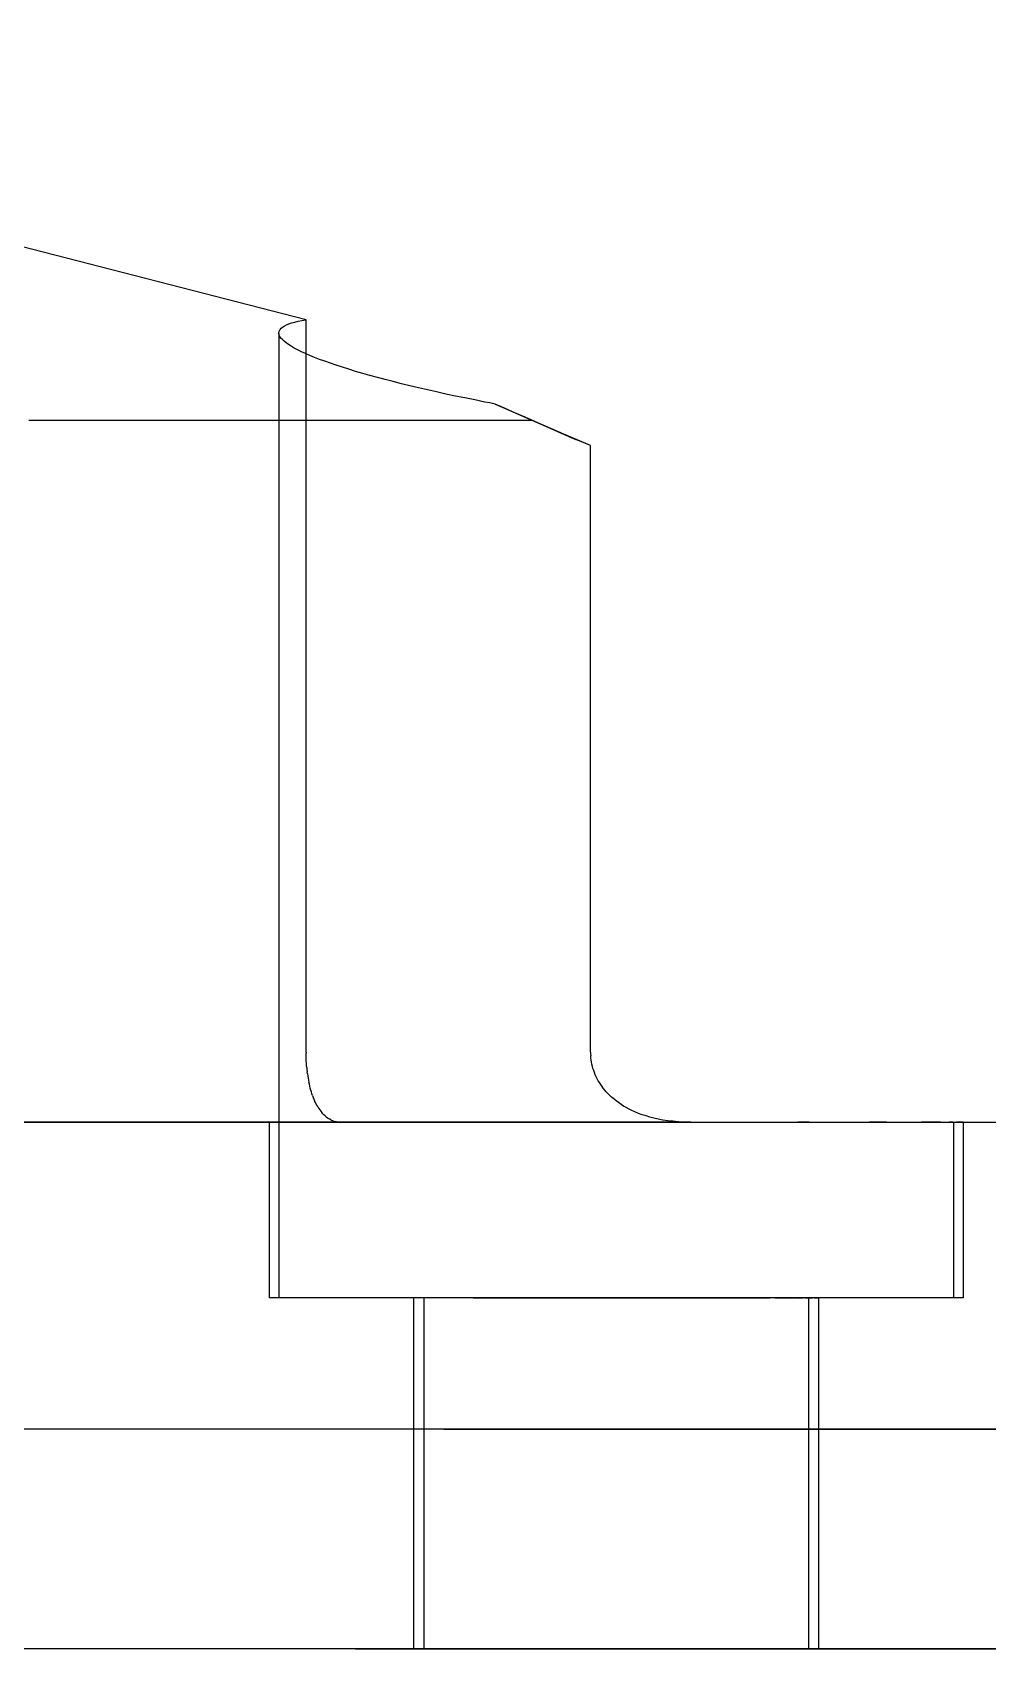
# Model space of a CAD drawing. Header units: millimetres. Extents: x -70 to 246, y -216 to 66.
# Drawn here: x -28.05 to -17.16, y -180 to -161.58 of the extents above; entities that cross this region are included whole.
import ezdxf

# ---------------------------------------------------------------- set-up
doc = ezdxf.new("R2010")
doc.units = ezdxf.units.MM
doc.layers.add('FRONT_XZ', color=7, linetype='Continuous')

msp = doc.modelspace()

# ---------------------------------------------------------------- linework, layer by layer
at = {"layer": 'FRONT_XZ'}
for p, q in [((-24.926, -164.854), (-37.676, -161.579)), ((-25.015, -164.871), (-24.972, -164.862)), ((-24.972, -164.862), (-24.926, -164.854)), ((-24.926, -173.2), (-24.926, -164.854)), ((-25.234, -164.996), (-25.229, -164.981)), ((-25.234, -165.012), (-25.234, -164.996)), ((-25.23, -165.029), (-25.234, -165.012)), ((-25.234, -165.012), (-25.234, -176)), ((-25.223, -165.046), (-25.23, -165.029)), ((-25.229, -164.981), (-25.221, -164.966)), ((-25.211, -165.063), (-25.223, -165.046)), ((-25.221, -164.966), (-25.209, -164.952)), ((-25.209, -164.952), (-25.193, -164.939)), ((-25.193, -164.939), (-25.173, -164.926)), ((-25.173, -164.926), (-25.149, -164.914)), ((-25.149, -164.914), (-25.122, -164.902)), ((-25.122, -164.902), (-25.09, -164.891)), ((-25.09, -164.891), (-25.055, -164.881)), ((-25.055, -164.881), (-25.015, -164.871)), ((-25.195, -165.081), (-25.211, -165.063)), ((-25.176, -165.099), (-25.195, -165.081)), ((-25.153, -165.118), (-25.176, -165.099)), ((-25.125, -165.138), (-25.153, -165.118)), ((-25.094, -165.157), (-25.125, -165.138)), ((-25.059, -165.177), (-25.094, -165.157)), ((-25.021, -165.198), (-25.059, -165.177)), ((-24.978, -165.219), (-25.021, -165.198)), ((-24.932, -165.24), (-24.978, -165.219)), ((-24.882, -165.262), (-24.932, -165.24)), ((-24.829, -165.283), (-24.882, -165.262)), ((-24.772, -165.306), (-24.829, -165.283)), ((-24.712, -165.328), (-24.772, -165.306)), ((-24.648, -165.351), (-24.712, -165.328)), ((-24.581, -165.373), (-24.648, -165.351)), ((-24.51, -165.396), (-24.581, -165.373)), ((-24.437, -165.419), (-24.51, -165.396)), ((-24.36, -165.443), (-24.437, -165.419)), ((-24.28, -165.466), (-24.36, -165.443)), ((-24.197, -165.489), (-24.28, -165.466)), ((-24.111, -165.513), (-24.197, -165.489)), ((-24.022, -165.537), (-24.111, -165.513)), ((-23.931, -165.56), (-24.022, -165.537)), ((-23.837, -165.584), (-23.931, -165.56)), ((-23.741, -165.607), (-23.837, -165.584)), ((-23.642, -165.631), (-23.741, -165.607)), ((-23.54, -165.654), (-23.642, -165.631)), ((-23.437, -165.677), (-23.54, -165.654)), ((-23.331, -165.701), (-23.437, -165.677)), ((-23.223, -165.724), (-23.331, -165.701)), ((-23.114, -165.746), (-23.223, -165.724)), ((-23.002, -165.769), (-23.114, -165.746)), ((-22.889, -165.792), (-23.002, -165.769)), ((-22.829, -165.803), (-22.889, -165.792)), ((-22.768, -165.815), (-22.829, -165.803)), ((-22.67, -165.859), (-22.768, -165.815)), ((-22.768, -165.815), (-22.664, -165.862)), ((-22.571, -165.903), (-22.67, -165.859)), ((-22.67, -165.859), (-22.664, -165.862)), ((-22.571, -165.903), (-22.664, -165.862)), ((-22.664, -165.862), (-21.85, -166.218)), ((-22.429, -165.966), (-22.571, -165.903)), ((-22.283, -166.03), (-22.429, -165.966)), ((-28.086, -166), (-22.352, -166)), ((-22.352, -166), (-22.185, -166.073)), ((-22.136, -166.095), (-22.283, -166.03)), ((-22.185, -166.073), (-22.018, -166.146)), ((-21.986, -166.159), (-22.136, -166.095)), ((-22.018, -166.146), (-21.85, -166.218)), ((-21.835, -166.224), (-21.986, -166.159)), ((-21.986, -166.159), (-21.85, -166.218)), ((-21.683, -166.289), (-21.85, -166.218)), ((-21.835, -166.224), (-21.85, -166.218)), ((-21.683, -166.289), (-21.835, -166.224)), ((-21.683, -173.2), (-21.683, -166.289)), ((-24.926, -173.2), (-24.926, -173.213)), ((-24.926, -173.227), (-24.926, -173.213)), ((-24.925, -173.252), (-24.926, -173.227)), ((-24.924, -173.277), (-24.925, -173.252)), ((-24.923, -173.302), (-24.924, -173.277)), ((-24.922, -173.327), (-24.923, -173.302)), ((-24.92, -173.351), (-24.922, -173.327)), ((-21.683, -173.2), (-21.682, -173.221)), ((-21.682, -173.221), (-21.681, -173.242)), ((-21.679, -173.266), (-21.681, -173.242)), ((-21.676, -173.291), (-21.679, -173.266)), ((-21.672, -173.315), (-21.676, -173.291)), ((-21.667, -173.34), (-21.672, -173.315)), ((-21.662, -173.364), (-21.667, -173.34)), ((-24.918, -173.376), (-24.92, -173.351)), ((-24.918, -173.376), (-24.915, -173.401)), ((-24.915, -173.401), (-24.912, -173.425)), ((-24.909, -173.449), (-24.912, -173.425)), ((-24.909, -173.449), (-24.906, -173.473)), ((-24.906, -173.473), (-24.902, -173.497)), ((-24.902, -173.497), (-24.898, -173.52)), ((-24.898, -173.52), (-24.893, -173.543)), ((-21.655, -173.388), (-21.662, -173.364)), ((-21.647, -173.412), (-21.655, -173.388)), ((-21.638, -173.435), (-21.647, -173.412)), ((-21.629, -173.459), (-21.638, -173.435)), ((-21.618, -173.482), (-21.629, -173.459)), ((-21.607, -173.505), (-21.618, -173.482)), ((-21.595, -173.527), (-21.607, -173.505)), ((-24.888, -173.566), (-24.893, -173.543)), ((-24.883, -173.589), (-24.888, -173.566)), ((-24.877, -173.611), (-24.883, -173.589)), ((-24.871, -173.633), (-24.877, -173.611)), ((-24.865, -173.655), (-24.871, -173.633)), ((-24.858, -173.676), (-24.865, -173.655)), ((-24.851, -173.696), (-24.858, -173.676)), ((-24.851, -173.696), (-24.844, -173.717)), ((-21.581, -173.549), (-21.595, -173.527)), ((-21.567, -173.571), (-21.581, -173.549)), ((-21.552, -173.592), (-21.567, -173.571)), ((-21.537, -173.613), (-21.552, -173.592)), ((-21.52, -173.634), (-21.537, -173.613)), ((-21.503, -173.654), (-21.52, -173.634)), ((-21.484, -173.674), (-21.503, -173.654)), ((-21.465, -173.693), (-21.484, -173.674)), ((-21.443, -173.713), (-21.465, -173.693)), ((-24.844, -173.717), (-24.836, -173.736)), ((-24.836, -173.736), (-24.828, -173.756)), ((-24.819, -173.774), (-24.828, -173.756)), ((-24.81, -173.793), (-24.819, -173.774)), ((-24.8, -173.81), (-24.81, -173.793)), ((-24.79, -173.827), (-24.8, -173.81)), ((-24.79, -173.827), (-24.78, -173.844)), ((-24.78, -173.844), (-24.769, -173.86)), ((-24.769, -173.86), (-24.758, -173.875)), ((-24.758, -173.875), (-24.746, -173.889)), ((-24.734, -173.903), (-24.746, -173.889)), ((-21.418, -173.735), (-21.443, -173.713)), ((-21.391, -173.757), (-21.418, -173.735)), ((-21.364, -173.777), (-21.391, -173.757)), ((-21.335, -173.797), (-21.364, -173.777)), ((-21.306, -173.816), (-21.335, -173.797)), ((-21.275, -173.833), (-21.306, -173.816)), ((-21.244, -173.85), (-21.275, -173.833)), ((-21.212, -173.866), (-21.244, -173.85)), ((-21.176, -173.883), (-21.212, -173.866)), ((-21.135, -173.9), (-21.176, -173.883)), ((-66, -174), (66, -174)), ((-51.069, -174), (-24.527, -174)), ((-29.142, -174), (-26.765, -174)), ((-20.54, -174), (-28.813, -174)), ((-28.016, -174), (-28.688, -174)), ((-27.301, -174), (-28.016, -174)), ((-26.542, -174), (-27.301, -174)), ((-26.765, -174), (-24.345, -174)), ((-25.742, -174), (-26.542, -174)), ((-25.742, -174), (-24.901, -174)), ((-25.341, -174), (-25.345, -174)), ((-25.345, -174), (-25.345, -176)), ((-25.332, -174), (-25.341, -174)), ((-25.317, -174), (-25.332, -174)), ((-25.295, -174), (-25.317, -174)), ((-25.268, -174), (-25.295, -174)), ((-25.234, -174), (-25.268, -174)), ((-25.194, -174), (-25.234, -174)), ((-25.149, -174), (-25.194, -174)), ((-25.097, -174), (-25.149, -174)), ((-25.04, -174), (-25.097, -174)), ((-24.977, -174), (-25.04, -174)), ((-24.909, -174), (-24.977, -174)), ((-24.835, -174), (-24.909, -174)), ((-24.901, -174), (-24.02, -174)), ((-24.756, -174), (-24.835, -174)), ((-24.671, -174), (-24.756, -174)), ((-24.722, -173.916), (-24.734, -173.903)), ((-24.709, -173.928), (-24.722, -173.916)), ((-24.709, -173.928), (-24.696, -173.939)), ((-24.696, -173.939), (-24.682, -173.949)), ((-24.682, -173.949), (-24.668, -173.959)), ((-24.581, -174), (-24.671, -174)), ((-24.654, -173.967), (-24.668, -173.959)), ((-24.639, -173.975), (-24.654, -173.967)), ((-24.639, -173.975), (-24.624, -173.981)), ((-24.624, -173.981), (-24.609, -173.987)), ((-24.609, -173.987), (-24.593, -173.992)), ((-24.577, -173.995), (-24.593, -173.992)), ((-24.487, -174), (-24.581, -174)), ((-24.561, -173.998), (-24.577, -173.995)), ((-24.561, -173.998), (-24.544, -173.999)), ((-24.527, -174), (-24.544, -173.999)), ((-24.527, -174), (-24.436, -174)), ((-24.387, -174), (-24.487, -174)), ((-24.436, -174), (-24.341, -174)), ((-24.283, -174), (-24.387, -174)), ((-24.345, -174), (-21.887, -174)), ((-24.24, -174), (-24.341, -174)), ((-24.175, -174), (-24.283, -174)), ((-24.135, -174), (-24.24, -174)), ((-24.175, -174), (-24.062, -174)), ((-24.025, -174), (-24.135, -174)), ((-24.062, -174), (-23.945, -174)), ((-24.025, -174), (-23.912, -174)), ((-24.02, -174), (-23.101, -174)), ((-23.945, -174), (-23.824, -174)), ((-23.912, -174), (-23.794, -174)), ((-23.824, -174), (-23.699, -174)), ((-23.794, -174), (-23.673, -174)), ((-23.699, -174), (-23.571, -174)), ((-23.673, -174), (-23.547, -174)), ((-23.571, -174), (-23.439, -174)), ((-23.547, -174), (-23.419, -174)), ((-23.439, -174), (-23.304, -174)), ((-23.419, -174), (-23.287, -174)), ((-23.304, -174), (-23.167, -174)), ((-23.287, -174), (-23.152, -174)), ((-23.167, -174), (-23.026, -174)), ((-23.152, -174), (-23.014, -174)), ((-23.101, -174), (-22.146, -174)), ((-23.026, -174), (-22.883, -174)), ((-23.014, -174), (-22.874, -174)), ((-22.883, -174), (-22.738, -174)), ((-22.874, -174), (-22.731, -174)), ((-22.738, -174), (-22.591, -174)), ((-22.731, -174), (-22.586, -174)), ((-22.591, -174), (-22.441, -174)), ((-22.586, -174), (-22.439, -174)), ((-22.441, -174), (-22.291, -174)), ((-22.439, -174), (-22.29, -174)), ((-22.291, -174), (-22.139, -174)), ((-22.29, -174), (-22.14, -174)), ((-21.156, -174), (-22.146, -174)), ((-22.14, -174), (-21.989, -174)), ((-22.139, -174), (-21.986, -174)), ((-21.989, -174), (-21.836, -174)), ((-21.986, -174), (-21.832, -174)), ((-21.887, -174), (-19.394, -174)), ((-21.836, -174), (-21.683, -174)), ((-21.832, -174), (-21.677, -174)), ((-21.529, -174), (-21.683, -174)), ((-21.677, -174), (-21.522, -174)), ((-21.375, -174), (-21.529, -174)), ((-21.522, -174), (-21.367, -174)), ((-21.221, -174), (-21.375, -174)), ((-21.367, -174), (-21.212, -174)), ((-21.221, -174), (-21.067, -174)), ((-21.212, -174), (-21.057, -174)), ((-21.156, -174), (-20.132, -174)), ((-21.093, -173.915), (-21.135, -173.9)), ((-21.05, -173.929), (-21.093, -173.915)), ((-21.067, -174), (-20.913, -174)), ((-21.057, -174), (-20.904, -174)), ((-21.006, -173.942), (-21.05, -173.929)), ((-20.962, -173.953), (-21.006, -173.942)), ((-20.912, -173.964), (-20.962, -173.953)), ((-20.913, -174), (-20.76, -174)), ((-20.857, -173.975), (-20.912, -173.964)), ((-20.904, -174), (-20.75, -174)), ((-20.8, -173.983), (-20.857, -173.975)), ((-20.744, -173.99), (-20.8, -173.983)), ((-20.76, -174), (-20.608, -174)), ((-20.75, -174), (-20.598, -174)), ((-20.68, -173.995), (-20.744, -173.99)), ((-20.61, -173.999), (-20.68, -173.995)), ((-20.54, -174), (-20.61, -173.999)), ((-20.608, -174), (-20.458, -174)), ((-20.598, -174), (-20.448, -174)), ((-20.54, -174), (-20.391, -174)), ((-20.458, -174), (-20.308, -174)), ((-20.448, -174), (-20.299, -174)), ((-20.391, -174), (-20.244, -174)), ((-20.308, -174), (-20.16, -174)), ((-20.299, -174), (-20.151, -174)), ((-20.244, -174), (-20.099, -174)), ((-20.16, -174), (-20.014, -174)), ((-20.151, -174), (-20.006, -174)), ((-20.132, -174), (-19.077, -174)), ((-20.099, -174), (-19.956, -174)), ((-20.014, -174), (-19.87, -174)), ((-20.006, -174), (-19.863, -174)), ((-19.956, -174), (-19.814, -174)), ((-19.87, -174), (-19.728, -174)), ((-19.863, -174), (-19.723, -174)), ((-19.814, -174), (-19.676, -174)), ((-19.728, -174), (-19.589, -174)), ((-19.723, -174), (-19.585, -174)), ((-19.676, -174), (-19.539, -174)), ((-19.589, -174), (-19.453, -174)), ((-19.585, -174), (-19.45, -174)), ((-19.539, -174), (-19.405, -174)), ((-19.453, -174), (-19.319, -174)), ((-19.45, -174), (-19.318, -174)), ((-19.405, -174), (-19.275, -174)), ((-19.394, -174), (-16.871, -174)), ((-19.319, -174), (-19.189, -174)), ((-19.19, -174), (-19.318, -174)), ((-19.275, -174), (-19.147, -174)), ((-19.19, -174), (-19.065, -174)), ((-19.189, -174), (-19.062, -174)), ((-19.147, -174), (-19.023, -174)), ((-19.077, -174), (-17.991, -174)), ((-19.065, -174), (-18.944, -174)), ((-19.062, -174), (-18.938, -174)), ((-19.023, -174), (-18.902, -174)), ((-18.944, -174), (-18.827, -174)), ((-18.938, -174), (-18.819, -174)), ((-18.902, -174), (-18.785, -174)), ((-18.827, -174), (-18.714, -174)), ((-18.819, -174), (-18.703, -174)), ((-18.785, -174), (-18.672, -174)), ((-18.714, -174), (-18.606, -174)), ((-18.703, -174), (-18.591, -174)), ((-18.672, -174), (-18.563, -174)), ((-18.606, -174), (-18.502, -174)), ((-18.591, -174), (-18.484, -174)), ((-18.563, -174), (-18.458, -174)), ((-18.402, -174), (-18.502, -174)), ((-18.484, -174), (-18.381, -174)), ((-18.458, -174), (-18.357, -174)), ((-18.308, -174), (-18.402, -174)), ((-18.381, -174), (-18.282, -174)), ((-18.357, -174), (-18.261, -174)), ((-18.308, -174), (-18.218, -174)), ((-18.282, -174), (-18.189, -174)), ((-18.261, -174), (-18.17, -174)), ((-18.218, -174), (-18.134, -174)), ((-18.189, -174), (-18.1, -174)), ((-18.17, -174), (-18.083, -174)), ((-18.134, -174), (-18.054, -174)), ((-18.1, -174), (-18.016, -174)), ((-18.083, -174), (-18.002, -174)), ((-18.054, -174), (-17.98, -174)), ((-18.016, -174), (-17.938, -174)), ((-18.002, -174), (-17.925, -174)), ((-17.991, -174), (-16.877, -174)), ((-17.98, -174), (-17.912, -174)), ((-17.938, -174), (-17.865, -174)), ((-17.925, -174), (-17.854, -174)), ((-17.849, -174), (-17.912, -174)), ((-17.865, -174), (-17.797, -174)), ((-17.854, -174), (-17.788, -174)), ((-17.792, -174), (-17.849, -174)), ((-17.797, -174), (-17.735, -174)), ((-17.74, -174), (-17.792, -174)), ((-17.788, -174), (-17.727, -174)), ((-17.695, -174), (-17.74, -174)), ((-17.735, -174), (-17.679, -174)), ((-17.727, -174), (-17.672, -174)), ((-17.695, -174), (-17.655, -174)), ((-17.679, -174), (-17.628, -174)), ((-17.672, -174), (-17.623, -174)), ((-17.655, -174), (-17.621, -174)), ((-17.628, -174), (-17.583, -174)), ((-17.623, -174), (-17.579, -174)), ((-17.621, -174), (-17.594, -174)), ((-17.572, -174), (-17.594, -174)), ((-17.583, -174), (-17.543, -174)), ((-17.579, -174), (-17.541, -174)), ((-17.557, -174), (-17.572, -174)), ((-17.548, -174), (-17.557, -174)), ((-17.548, -174), (-17.545, -174)), ((-17.545, -174), (-17.545, -176)), ((-17.543, -174), (-17.51, -174)), ((-17.541, -174), (-17.508, -174)), ((-17.483, -174), (-17.51, -174)), ((-17.508, -174), (-17.482, -174)), ((-17.462, -174), (-17.483, -174)), ((-17.482, -174), (-17.461, -174)), ((-17.446, -174), (-17.462, -174)), ((-17.461, -174), (-17.446, -174)), ((-17.446, -174), (-17.437, -174)), ((-17.437, -174), (-17.446, -174)), ((-17.437, -174), (-17.434, -174)), ((-17.434, -174), (-17.437, -174)), ((-17.434, -174), (-17.434, -176)), ((-25.341, -176), (-25.345, -176)), ((-25.332, -176), (-25.341, -176)), ((-25.317, -176), (-25.332, -176)), ((-25.295, -176), (-25.317, -176)), ((-25.268, -176), (-25.295, -176)), ((-25.234, -176), (-25.268, -176)), ((-25.231, -176), (-25.234, -176)), ((-25.194, -176), (-25.234, -176)), ((-25.222, -176), (-25.231, -176)), ((-25.207, -176), (-25.222, -176)), ((-25.185, -176), (-25.207, -176)), ((-25.149, -176), (-25.194, -176)), ((-25.157, -176), (-25.185, -176)), ((-25.124, -176), (-25.157, -176)), ((-25.097, -176), (-25.149, -176)), ((-25.084, -176), (-25.124, -176)), ((-25.04, -176), (-25.097, -176)), ((-25.039, -176), (-25.084, -176)), ((-24.977, -176), (-25.04, -176)), ((-24.987, -176), (-25.039, -176)), ((-24.93, -176), (-24.987, -176)), ((-24.909, -176), (-24.977, -176)), ((-24.867, -176), (-24.93, -176)), ((-24.835, -176), (-24.909, -176)), ((-24.799, -176), (-24.867, -176)), ((-24.756, -176), (-24.835, -176)), ((-24.725, -176), (-24.799, -176)), ((-24.671, -176), (-24.756, -176)), ((-24.645, -176), (-24.725, -176)), ((-24.581, -176), (-24.671, -176)), ((-24.561, -176), (-24.645, -176)), ((-24.487, -176), (-24.581, -176)), ((-24.471, -176), (-24.561, -176)), ((-24.387, -176), (-24.487, -176)), ((-24.376, -176), (-24.471, -176)), ((-24.283, -176), (-24.387, -176)), ((-24.277, -176), (-24.376, -176)), ((-24.175, -176), (-24.283, -176)), ((-24.173, -176), (-24.277, -176)), ((-24.062, -176), (-24.175, -176)), ((-24.064, -176), (-24.173, -176)), ((-23.952, -176), (-24.064, -176)), ((-23.945, -176), (-24.062, -176)), ((-23.835, -176), (-23.952, -176)), ((-23.824, -176), (-23.945, -176)), ((-23.714, -176), (-23.835, -176)), ((-23.699, -176), (-23.824, -176)), ((-23.589, -176), (-23.714, -176)), ((-23.571, -176), (-23.699, -176)), ((-23.695, -180), (-23.695, -176)), ((-23.693, -176), (-23.695, -176)), ((-23.687, -176), (-23.693, -176)), ((-23.679, -176), (-23.687, -176)), ((-23.666, -176), (-23.679, -176)), ((-23.65, -176), (-23.666, -176)), ((-23.631, -176), (-23.65, -176)), ((-23.608, -176), (-23.631, -176)), ((-23.582, -176), (-23.608, -176)), ((-23.461, -176), (-23.589, -176)), ((-23.582, -176), (-23.584, -176)), ((-23.584, -176), (-23.584, -180)), ((-23.577, -176), (-23.582, -176)), ((-23.552, -176), (-23.582, -176)), ((-23.568, -176), (-23.577, -176)), ((-23.439, -176), (-23.571, -176)), ((-23.556, -176), (-23.568, -176)), ((-23.54, -176), (-23.556, -176)), ((-23.519, -176), (-23.552, -176)), ((-23.521, -176), (-23.54, -176)), ((-23.498, -176), (-23.521, -176)), ((-23.483, -176), (-23.519, -176)), ((-23.471, -176), (-23.498, -176)), ((-23.443, -176), (-23.483, -176)), ((-23.442, -176), (-23.471, -176)), ((-23.329, -176), (-23.461, -176)), ((-23.401, -176), (-23.443, -176)), ((-23.409, -176), (-23.442, -176)), ((-23.304, -176), (-23.439, -176)), ((-23.372, -176), (-23.409, -176)), ((-23.355, -176), (-23.401, -176)), ((-23.333, -176), (-23.372, -176)), ((-23.306, -176), (-23.355, -176)), ((-23.29, -176), (-23.333, -176)), ((-23.194, -176), (-23.329, -176)), ((-23.254, -176), (-23.306, -176)), ((-23.167, -176), (-23.304, -176)), ((-23.244, -176), (-23.29, -176)), ((-23.2, -176), (-23.254, -176)), ((-23.196, -176), (-23.244, -176)), ((-23.142, -176), (-23.2, -176)), ((-23.144, -176), (-23.196, -176)), ((-23.056, -176), (-23.194, -176)), ((-23.026, -176), (-23.167, -176)), ((-23.089, -176), (-23.144, -176)), ((-23.082, -176), (-23.142, -176)), ((-23.032, -176), (-23.089, -176)), ((-23.02, -176), (-23.082, -176)), ((-22.916, -176), (-23.056, -176)), ((-22.972, -176), (-23.032, -176)), ((-22.883, -176), (-23.026, -176)), ((-23.02, -176), (-22.955, -176)), ((-22.909, -176), (-22.972, -176)), ((-22.955, -176), (-22.887, -176)), ((-22.773, -176), (-22.916, -176)), ((-22.909, -176), (-22.844, -176)), ((-22.887, -176), (-22.817, -176)), ((-22.738, -176), (-22.883, -176)), ((-22.844, -176), (-22.777, -176)), ((-22.817, -176), (-22.745, -176)), ((-22.777, -176), (-22.707, -176)), ((-22.628, -176), (-22.773, -176)), ((-22.745, -176), (-22.671, -176)), ((-22.591, -176), (-22.738, -176)), ((-22.707, -176), (-22.635, -176)), ((-22.671, -176), (-22.595, -176)), ((-22.635, -176), (-22.561, -176)), ((-22.48, -176), (-22.628, -176)), ((-22.595, -176), (-22.518, -176)), ((-22.441, -176), (-22.591, -176)), ((-22.561, -176), (-22.485, -176)), ((-22.518, -176), (-22.438, -176)), ((-22.485, -176), (-22.407, -176)), ((-22.331, -176), (-22.48, -176)), ((-22.291, -176), (-22.441, -176)), ((-22.438, -176), (-22.357, -176)), ((-22.407, -176), (-22.328, -176)), ((-22.357, -176), (-22.275, -176)), ((-22.18, -176), (-22.331, -176)), ((-22.328, -176), (-22.247, -176)), ((-22.139, -176), (-22.291, -176)), ((-22.275, -176), (-22.191, -176)), ((-22.247, -176), (-22.164, -176)), ((-22.191, -176), (-22.106, -176)), ((-22.028, -176), (-22.18, -176)), ((-22.164, -176), (-22.08, -176)), ((-21.986, -176), (-22.139, -176)), ((-22.106, -176), (-22.02, -176)), ((-22.08, -176), (-21.995, -176)), ((-21.875, -176), (-22.028, -176)), ((-22.02, -176), (-21.933, -176)), ((-21.995, -176), (-21.909, -176)), ((-21.832, -176), (-21.986, -176)), ((-21.933, -176), (-21.845, -176)), ((-21.909, -176), (-21.822, -176)), ((-21.721, -176), (-21.875, -176)), ((-21.845, -176), (-21.757, -176)), ((-21.677, -176), (-21.832, -176)), ((-21.822, -176), (-21.735, -176)), ((-21.757, -176), (-21.668, -176)), ((-21.735, -176), (-21.646, -176)), ((-21.567, -176), (-21.721, -176)), ((-21.522, -176), (-21.677, -176)), ((-21.668, -176), (-21.579, -176)), ((-21.646, -176), (-21.558, -176)), ((-21.579, -176), (-21.489, -176)), ((-21.412, -176), (-21.567, -176)), ((-21.558, -176), (-21.468, -176)), ((-21.367, -176), (-21.522, -176)), ((-21.489, -176), (-21.4, -176)), ((-21.468, -176), (-21.379, -176)), ((-21.257, -176), (-21.412, -176)), ((-21.4, -176), (-21.31, -176)), ((-21.379, -176), (-21.29, -176)), ((-21.212, -176), (-21.367, -176)), ((-21.31, -176), (-21.221, -176)), ((-21.29, -176), (-21.2, -176)), ((-21.102, -176), (-21.257, -176)), ((-21.221, -176), (-21.132, -176)), ((-21.057, -176), (-21.212, -176)), ((-21.2, -176), (-21.111, -176)), ((-21.132, -176), (-21.044, -176)), ((-21.111, -176), (-21.022, -176)), ((-20.947, -176), (-21.102, -176)), ((-20.904, -176), (-21.057, -176)), ((-21.044, -176), (-20.956, -176)), ((-21.022, -176), (-20.934, -176)), ((-20.956, -176), (-20.869, -176)), ((-20.793, -176), (-20.947, -176)), ((-20.934, -176), (-20.846, -176)), ((-20.75, -176), (-20.904, -176)), ((-20.869, -176), (-20.783, -176)), ((-20.846, -176), (-20.759, -176)), ((-20.64, -176), (-20.793, -176)), ((-20.783, -176), (-20.698, -176)), ((-20.759, -176), (-20.673, -176)), ((-20.598, -176), (-20.75, -176)), ((-20.698, -176), (-20.615, -176)), ((-20.673, -176), (-20.588, -176)), ((-20.488, -176), (-20.64, -176)), ((-20.615, -176), (-20.532, -176)), ((-20.448, -176), (-20.598, -176)), ((-20.588, -176), (-20.504, -176)), ((-20.532, -176), (-20.451, -176)), ((-20.504, -176), (-20.422, -176)), ((-20.337, -176), (-20.488, -176)), ((-20.451, -176), (-20.372, -176)), ((-20.299, -176), (-20.448, -176)), ((-20.422, -176), (-20.341, -176)), ((-20.372, -176), (-20.294, -176)), ((-20.341, -176), (-20.261, -176)), ((-20.188, -176), (-20.337, -176)), ((-20.151, -176), (-20.299, -176)), ((-20.294, -176), (-20.218, -176)), ((-20.261, -176), (-20.184, -176)), ((-20.218, -176), (-20.144, -176)), ((-20.041, -176), (-20.188, -176)), ((-20.184, -176), (-20.108, -176)), ((-20.006, -176), (-20.151, -176)), ((-20.144, -176), (-20.072, -176)), ((-20.108, -176), (-20.034, -176)), ((-20.072, -176), (-20.002, -176)), ((-19.896, -176), (-20.041, -176)), ((-20.034, -176), (-19.962, -176)), ((-19.863, -176), (-20.006, -176)), ((-20.002, -176), (-19.935, -176)), ((-19.962, -176), (-19.892, -176)), ((-19.935, -176), (-19.869, -176)), ((-19.753, -176), (-19.896, -176)), ((-19.892, -176), (-19.824, -176)), ((-19.869, -176), (-19.807, -176)), ((-19.723, -176), (-19.863, -176)), ((-19.824, -176), (-19.759, -176)), ((-19.807, -176), (-19.747, -176)), ((-19.759, -176), (-19.697, -176)), ((-19.612, -176), (-19.753, -176)), ((-19.747, -176), (-19.689, -176)), ((-19.585, -176), (-19.723, -176)), ((-19.697, -176), (-19.636, -176)), ((-19.689, -176), (-19.635, -176)), ((-19.579, -176), (-19.636, -176)), ((-19.583, -176), (-19.635, -176)), ((-19.474, -176), (-19.612, -176)), ((-19.45, -176), (-19.585, -176)), ((-19.583, -176), (-19.534, -176)), ((-19.579, -176), (-19.525, -176)), ((-19.489, -176), (-19.534, -176)), ((-19.525, -176), (-19.473, -176)), ((-19.489, -176), (-19.446, -176)), ((-19.34, -176), (-19.474, -176)), ((-19.473, -176), (-19.424, -176)), ((-19.318, -176), (-19.45, -176)), ((-19.446, -176), (-19.406, -176)), ((-19.424, -176), (-19.378, -176)), ((-19.37, -176), (-19.406, -176)), ((-19.336, -176), (-19.378, -176)), ((-19.37, -176), (-19.337, -176)), ((-19.208, -176), (-19.34, -176)), ((-19.307, -176), (-19.337, -176)), ((-19.336, -176), (-19.296, -176)), ((-19.19, -176), (-19.318, -176)), ((-19.307, -176), (-19.281, -176)), ((-19.296, -176), (-19.26, -176)), ((-19.281, -176), (-19.258, -176)), ((-19.227, -176), (-19.26, -176)), ((-19.239, -176), (-19.258, -176)), ((-19.239, -176), (-19.223, -176)), ((-19.227, -176), (-19.197, -176)), ((-19.223, -176), (-19.211, -176)), ((-19.211, -176), (-19.202, -176)), ((-19.08, -176), (-19.208, -176)), ((-19.202, -176), (-19.196, -176)), ((-19.197, -176), (-19.171, -176)), ((-19.195, -176), (-19.196, -176)), ((-19.195, -180), (-19.195, -176)), ((-19.065, -176), (-19.19, -176)), ((-19.171, -176), (-19.148, -176)), ((-19.129, -176), (-19.148, -176)), ((-19.129, -176), (-19.113, -176)), ((-19.113, -176), (-19.1, -176)), ((-19.1, -176), (-19.091, -176)), ((-19.086, -176), (-19.091, -176)), ((-19.086, -176), (-19.084, -176)), ((-19.084, -176), (-19.084, -180)), ((-18.955, -176), (-19.08, -176)), ((-18.944, -176), (-19.065, -176)), ((-18.834, -176), (-18.955, -176)), ((-18.827, -176), (-18.944, -176)), ((-18.717, -176), (-18.834, -176)), ((-18.714, -176), (-18.827, -176)), ((-18.604, -176), (-18.717, -176)), ((-18.606, -176), (-18.714, -176)), ((-18.502, -176), (-18.606, -176)), ((-18.496, -176), (-18.604, -176)), ((-18.402, -176), (-18.502, -176)), ((-18.391, -176), (-18.496, -176)), ((-18.308, -176), (-18.402, -176)), ((-18.292, -176), (-18.391, -176)), ((-18.218, -176), (-18.308, -176)), ((-18.197, -176), (-18.292, -176)), ((-18.134, -176), (-18.218, -176)), ((-18.108, -176), (-18.197, -176)), ((-18.054, -176), (-18.134, -176)), ((-18.023, -176), (-18.108, -176)), ((-17.98, -176), (-18.054, -176)), ((-17.944, -176), (-18.023, -176)), ((-17.912, -176), (-17.98, -176)), ((-17.87, -176), (-17.944, -176)), ((-17.849, -176), (-17.912, -176)), ((-17.801, -176), (-17.87, -176)), ((-17.792, -176), (-17.849, -176)), ((-17.739, -176), (-17.801, -176)), ((-17.74, -176), (-17.792, -176)), ((-17.695, -176), (-17.74, -176)), ((-17.681, -176), (-17.739, -176)), ((-17.655, -176), (-17.695, -176)), ((-17.63, -176), (-17.681, -176)), ((-17.621, -176), (-17.655, -176)), ((-17.584, -176), (-17.63, -176)), ((-17.594, -176), (-17.621, -176)), ((-17.572, -176), (-17.594, -176)), ((-17.545, -176), (-17.584, -176)), ((-17.557, -176), (-17.572, -176)), ((-17.548, -176), (-17.557, -176)), ((-17.545, -176), (-17.548, -176)), ((-17.511, -176), (-17.545, -176)), ((-17.483, -176), (-17.511, -176)), ((-17.462, -176), (-17.483, -176)), ((-17.447, -176), (-17.462, -176)), ((-17.437, -176), (-17.447, -176)), ((-17.434, -176), (-17.437, -176)), ((-27.99, -177.5), (-28.79, -177.5)), ((-28.016, -177.5), (-28.688, -177.5)), ((-27.301, -177.5), (-28.016, -177.5)), ((-27.146, -177.5), (-27.99, -177.5)), ((-26.542, -177.5), (-27.301, -177.5)), ((-26.259, -177.5), (-27.146, -177.5)), ((-25.742, -177.5), (-26.542, -177.5)), ((-25.33, -177.5), (-26.259, -177.5)), ((-24.901, -177.5), (-25.742, -177.5)), ((-24.361, -177.5), (-25.33, -177.5)), ((-24.02, -177.5), (-24.901, -177.5)), ((-23.354, -177.5), (-24.361, -177.5)), ((-23.101, -177.5), (-24.02, -177.5)), ((-23.354, -177.5), (-22.31, -177.5)), ((-22.146, -177.5), (-23.101, -177.5)), ((-22.31, -177.5), (-21.231, -177.5)), ((-21.156, -177.5), (-22.146, -177.5)), ((-21.231, -177.5), (-20.118, -177.5)), ((-20.132, -177.5), (-21.156, -177.5)), ((-19.077, -177.5), (-20.132, -177.5)), ((-20.118, -177.5), (-18.973, -177.5)), ((-17.991, -177.5), (-19.077, -177.5)), ((-18.973, -177.5), (-17.798, -177.5)), ((-16.877, -177.5), (-17.991, -177.5)), ((-17.798, -177.5), (-16.595, -177.5)), ((66, -180), (-66, -180)), ((-26.765, -180), (-29.142, -180)), ((-27.99, -180), (-28.79, -180)), ((-27.146, -180), (-27.99, -180)), ((-26.259, -180), (-27.146, -180)), ((-24.345, -180), (-26.765, -180)), ((-25.33, -180), (-26.259, -180)), ((-24.361, -180), (-25.33, -180)), ((-24.361, -180), (-23.354, -180)), ((-21.887, -180), (-24.345, -180)), ((-23.693, -180), (-23.695, -180)), ((-23.687, -180), (-23.693, -180)), ((-23.679, -180), (-23.687, -180)), ((-23.666, -180), (-23.679, -180)), ((-23.65, -180), (-23.666, -180)), ((-23.631, -180), (-23.65, -180)), ((-23.608, -180), (-23.631, -180)), ((-23.582, -180), (-23.608, -180)), ((-23.582, -180), (-23.584, -180)), ((-23.577, -180), (-23.582, -180)), ((-23.552, -180), (-23.582, -180)), ((-23.568, -180), (-23.577, -180)), ((-23.556, -180), (-23.568, -180)), ((-23.54, -180), (-23.556, -180)), ((-23.519, -180), (-23.552, -180)), ((-23.521, -180), (-23.54, -180)), ((-23.498, -180), (-23.521, -180)), ((-23.483, -180), (-23.519, -180)), ((-23.471, -180), (-23.498, -180)), ((-23.443, -180), (-23.483, -180)), ((-23.442, -180), (-23.471, -180)), ((-23.401, -180), (-23.443, -180)), ((-23.409, -180), (-23.442, -180)), ((-23.372, -180), (-23.409, -180)), ((-23.355, -180), (-23.401, -180)), ((-23.333, -180), (-23.372, -180)), ((-23.306, -180), (-23.355, -180)), ((-23.354, -180), (-22.31, -180)), ((-23.29, -180), (-23.333, -180)), ((-23.254, -180), (-23.306, -180)), ((-23.244, -180), (-23.29, -180)), ((-23.2, -180), (-23.254, -180)), ((-23.196, -180), (-23.244, -180)), ((-23.142, -180), (-23.2, -180)), ((-23.144, -180), (-23.196, -180)), ((-23.089, -180), (-23.144, -180)), ((-23.082, -180), (-23.142, -180)), ((-23.032, -180), (-23.089, -180)), ((-23.082, -180), (-23.02, -180)), ((-22.972, -180), (-23.032, -180)), ((-23.02, -180), (-22.955, -180)), ((-22.972, -180), (-22.909, -180)), ((-22.955, -180), (-22.887, -180)), ((-22.909, -180), (-22.844, -180)), ((-22.887, -180), (-22.817, -180)), ((-22.844, -180), (-22.777, -180)), ((-22.817, -180), (-22.745, -180)), ((-22.777, -180), (-22.707, -180)), ((-22.745, -180), (-22.671, -180)), ((-22.707, -180), (-22.635, -180)), ((-22.671, -180), (-22.595, -180)), ((-22.635, -180), (-22.561, -180)), ((-22.595, -180), (-22.518, -180)), ((-22.561, -180), (-22.485, -180)), ((-22.518, -180), (-22.438, -180)), ((-22.485, -180), (-22.407, -180)), ((-22.438, -180), (-22.357, -180)), ((-22.407, -180), (-22.328, -180)), ((-22.357, -180), (-22.275, -180)), ((-22.328, -180), (-22.247, -180)), ((-22.31, -180), (-21.231, -180)), ((-22.275, -180), (-22.191, -180)), ((-22.247, -180), (-22.164, -180)), ((-22.191, -180), (-22.106, -180)), ((-22.164, -180), (-22.08, -180)), ((-22.106, -180), (-22.02, -180)), ((-22.08, -180), (-21.995, -180)), ((-22.02, -180), (-21.933, -180)), ((-21.995, -180), (-21.909, -180)), ((-21.933, -180), (-21.845, -180)), ((-21.909, -180), (-21.822, -180)), ((-19.394, -180), (-21.887, -180)), ((-21.845, -180), (-21.757, -180)), ((-21.822, -180), (-21.735, -180)), ((-21.757, -180), (-21.668, -180)), ((-21.735, -180), (-21.646, -180)), ((-21.668, -180), (-21.579, -180)), ((-21.646, -180), (-21.558, -180)), ((-21.579, -180), (-21.489, -180)), ((-21.558, -180), (-21.468, -180)), ((-21.489, -180), (-21.4, -180)), ((-21.468, -180), (-21.379, -180)), ((-21.4, -180), (-21.31, -180)), ((-21.379, -180), (-21.29, -180)), ((-21.31, -180), (-21.221, -180)), ((-21.29, -180), (-21.2, -180)), ((-21.231, -180), (-20.118, -180)), ((-21.221, -180), (-21.132, -180)), ((-21.2, -180), (-21.111, -180)), ((-21.132, -180), (-21.044, -180)), ((-21.111, -180), (-21.022, -180)), ((-21.044, -180), (-20.956, -180)), ((-21.022, -180), (-20.934, -180)), ((-20.956, -180), (-20.869, -180)), ((-20.934, -180), (-20.846, -180)), ((-20.869, -180), (-20.783, -180)), ((-20.846, -180), (-20.759, -180)), ((-20.783, -180), (-20.698, -180)), ((-20.759, -180), (-20.673, -180)), ((-20.698, -180), (-20.615, -180)), ((-20.673, -180), (-20.588, -180)), ((-20.615, -180), (-20.532, -180)), ((-20.588, -180), (-20.504, -180)), ((-20.532, -180), (-20.451, -180)), ((-20.504, -180), (-20.422, -180)), ((-20.451, -180), (-20.372, -180)), ((-20.422, -180), (-20.341, -180)), ((-20.372, -180), (-20.294, -180)), ((-20.341, -180), (-20.261, -180)), ((-20.294, -180), (-20.218, -180)), ((-20.261, -180), (-20.184, -180)), ((-20.144, -180), (-20.218, -180)), ((-20.184, -180), (-20.108, -180)), ((-20.144, -180), (-20.072, -180)), ((-20.118, -180), (-18.973, -180)), ((-20.108, -180), (-20.034, -180)), ((-20.072, -180), (-20.002, -180)), ((-20.034, -180), (-19.962, -180)), ((-20.002, -180), (-19.935, -180)), ((-19.962, -180), (-19.892, -180)), ((-19.935, -180), (-19.869, -180)), ((-19.892, -180), (-19.824, -180)), ((-19.869, -180), (-19.807, -180)), ((-19.824, -180), (-19.759, -180)), ((-19.807, -180), (-19.747, -180)), ((-19.759, -180), (-19.697, -180)), ((-19.747, -180), (-19.689, -180)), ((-19.697, -180), (-19.636, -180)), ((-19.689, -180), (-19.635, -180)), ((-19.636, -180), (-19.579, -180)), ((-19.635, -180), (-19.583, -180)), ((-19.583, -180), (-19.534, -180)), ((-19.579, -180), (-19.525, -180)), ((-19.489, -180), (-19.534, -180)), ((-19.525, -180), (-19.473, -180)), ((-19.446, -180), (-19.489, -180)), ((-19.473, -180), (-19.424, -180)), ((-19.406, -180), (-19.446, -180)), ((-19.424, -180), (-19.378, -180)), ((-19.37, -180), (-19.406, -180)), ((-16.871, -180), (-19.394, -180)), ((-19.378, -180), (-19.336, -180)), ((-19.337, -180), (-19.37, -180)), ((-19.307, -180), (-19.337, -180)), ((-19.336, -180), (-19.296, -180)), ((-19.307, -180), (-19.281, -180)), ((-19.296, -180), (-19.26, -180)), ((-19.281, -180), (-19.258, -180)), ((-19.26, -180), (-19.227, -180)), ((-19.258, -180), (-19.239, -180)), ((-19.239, -180), (-19.223, -180)), ((-19.227, -180), (-19.197, -180)), ((-19.223, -180), (-19.211, -180)), ((-19.202, -180), (-19.211, -180)), ((-19.196, -180), (-19.202, -180)), ((-19.197, -180), (-19.171, -180)), ((-19.196, -180), (-19.195, -180)), ((-19.171, -180), (-19.148, -180)), ((-19.148, -180), (-19.129, -180)), ((-19.129, -180), (-19.113, -180)), ((-19.1, -180), (-19.113, -180)), ((-19.091, -180), (-19.1, -180)), ((-19.086, -180), (-19.091, -180)), ((-19.086, -180), (-19.084, -180)), ((-18.973, -180), (-17.798, -180)), ((-17.798, -180), (-16.595, -180))]:
    msp.add_line(p, q, dxfattribs=at)

doc.saveas('drawing.dxf')
